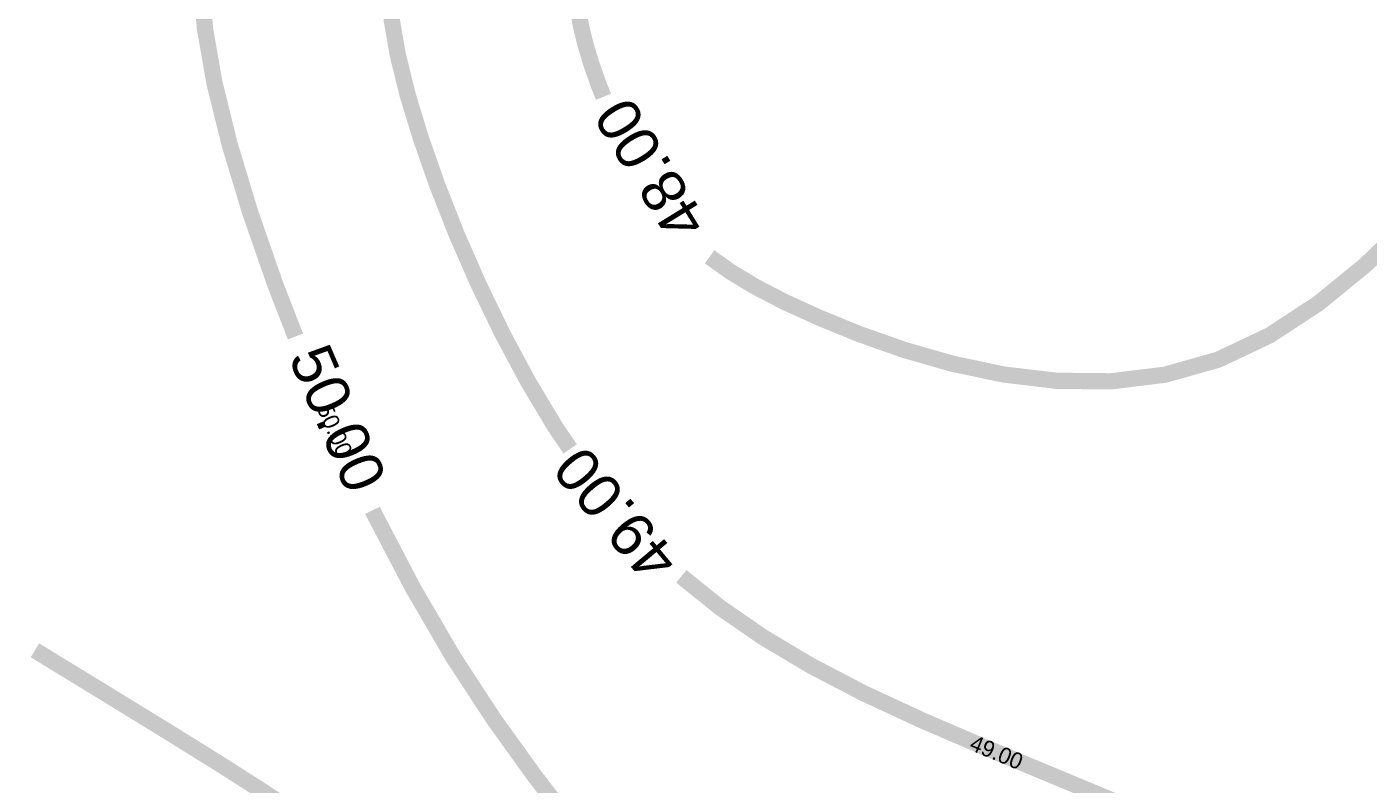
# Model space of a CAD drawing. Header units: metres. Extents: x 64 to 796628, y 142 to 671743.
# Drawn here: x 143.16 to 167.95, y 262.27 to 276.27 of the extents above; entities that cross this region are included whole.
import ezdxf
from ezdxf.enums import TextEntityAlignment as Align

# ---------------------------------------------------------------- set-up
doc = ezdxf.new("R2010")
doc.units = ezdxf.units.M
doc.header["$LTSCALE"] = 2
doc.layers.add('Cotation Courbes de niveau', color=246, linetype='Continuous')
doc.layers.add('COURBE PRINCIPALE', color=246, linetype='Continuous')

msp = doc.modelspace()

# ---------------------------------------------------------------- linework, layer by layer
at = {"layer": 'COURBE PRINCIPALE', "const_width": 0.3, "flags": 128}
for points, elevation in [([(148.125, 270.553), (147.761, 271.488), (147.291, 272.837), (146.91, 274.098), (146.628, 275.24), (146.454, 276.236), (146.383, 277.096)], 50), ([(148.125, 270.553), (147.761, 271.488), (147.291, 272.837), (146.91, 274.098), (146.628, 275.24), (146.454, 276.236), (146.383, 277.096)], 50), ([(148.125, 270.553), (147.761, 271.488), (147.291, 272.837), (146.91, 274.098), (146.628, 275.24), (146.454, 276.236), (146.383, 277.096)], 50), ([(148.125, 270.553), (147.761, 271.488), (147.291, 272.837), (146.91, 274.098), (146.628, 275.24), (146.454, 276.236), (146.383, 277.096)], 50), ([(148.125, 270.553), (147.761, 271.488), (147.291, 272.837), (146.91, 274.098), (146.628, 275.24), (146.454, 276.236), (146.383, 277.096)], 50), ([(149.861, 276.945), (149.903, 276.392), (150.014, 275.754), (150.194, 275.023), (150.44, 274.214), (150.743, 273.348), (151.098, 272.446), (151.5, 271.529), (151.94, 270.617), (152.414, 269.731), (152.915, 268.893), (153.197, 268.476)], 49), ([(149.861, 276.945), (149.903, 276.392), (150.014, 275.754), (150.194, 275.023), (150.44, 274.214), (150.743, 273.348), (151.098, 272.446), (151.5, 271.529), (151.94, 270.617), (152.414, 269.731), (152.915, 268.893), (153.197, 268.476)], 49), ([(149.861, 276.945), (149.903, 276.392), (150.014, 275.754), (150.194, 275.023), (150.44, 274.214), (150.743, 273.348), (151.098, 272.446), (151.5, 271.529), (151.94, 270.617), (152.414, 269.731), (152.915, 268.893), (153.197, 268.476)], 49), ([(149.861, 276.945), (149.903, 276.392), (150.014, 275.754), (150.194, 275.023), (150.44, 274.214), (150.743, 273.348), (151.098, 272.446), (151.5, 271.529), (151.94, 270.617), (152.414, 269.731), (152.915, 268.893), (153.197, 268.476)], 49), ([(149.861, 276.945), (149.903, 276.392), (150.014, 275.754), (150.194, 275.023), (150.44, 274.214), (150.743, 273.348), (151.098, 272.446), (151.5, 271.529), (151.94, 270.617), (152.414, 269.731), (152.915, 268.893), (153.197, 268.476)], 49), ([(153.351, 276.548), (153.4, 276.269), (153.479, 275.948), (153.586, 275.594), (153.719, 275.214), (153.812, 274.979)], 48), ([(153.351, 276.548), (153.4, 276.269), (153.479, 275.948), (153.586, 275.594), (153.719, 275.214), (153.812, 274.979)], 48), ([(153.351, 276.548), (153.4, 276.269), (153.479, 275.948), (153.586, 275.594), (153.719, 275.214), (153.812, 274.979)], 48), ([(153.351, 276.548), (153.4, 276.269), (153.479, 275.948), (153.586, 275.594), (153.719, 275.214), (153.812, 274.979)], 48), ([(153.351, 276.548), (153.4, 276.269), (153.479, 275.948), (153.586, 275.594), (153.719, 275.214), (153.812, 274.979)], 48), ([(155.771, 272.024), (156.16, 271.746), (156.619, 271.47), (157.159, 271.19), (157.794, 270.901), (158.53, 270.6), (159.354, 270.309), (160.248, 270.052), (161.196, 269.852), (162.179, 269.735), (163.179, 269.725), (164.179, 269.847), (165.161, 270.124), (166.109, 270.572), (167.017, 271.167), (167.881, 271.874), (168.695, 272.66), (169.455, 273.49), (170.157, 274.331), (170.797, 275.149), (171.369, 275.91), (171.872, 276.587)], 48), ([(155.771, 272.024), (156.16, 271.746), (156.619, 271.47), (157.159, 271.19), (157.794, 270.901), (158.53, 270.6), (159.354, 270.309), (160.248, 270.052), (161.196, 269.852), (162.179, 269.735), (163.179, 269.725), (164.179, 269.847), (165.161, 270.124), (166.109, 270.572), (167.017, 271.167), (167.881, 271.874), (168.695, 272.66), (169.455, 273.49), (170.157, 274.331), (170.797, 275.149), (171.369, 275.91), (171.872, 276.587)], 48), ([(155.771, 272.024), (156.16, 271.746), (156.619, 271.47), (157.159, 271.19), (157.794, 270.901), (158.53, 270.6), (159.354, 270.309), (160.248, 270.052), (161.196, 269.852), (162.179, 269.735), (163.179, 269.725), (164.179, 269.847), (165.161, 270.124), (166.109, 270.572), (167.017, 271.167), (167.881, 271.874), (168.695, 272.66), (169.455, 273.49), (170.157, 274.331), (170.797, 275.149), (171.369, 275.91), (171.872, 276.587)], 48), ([(155.771, 272.024), (156.16, 271.746), (156.619, 271.47), (157.159, 271.19), (157.794, 270.901), (158.53, 270.6), (159.354, 270.309), (160.248, 270.052), (161.196, 269.852), (162.179, 269.735), (163.179, 269.725), (164.179, 269.847), (165.161, 270.124), (166.109, 270.572), (167.017, 271.167), (167.881, 271.874), (168.695, 272.66), (169.455, 273.49), (170.157, 274.331), (170.797, 275.149), (171.369, 275.91), (171.872, 276.587)], 48), ([(155.771, 272.024), (156.16, 271.746), (156.619, 271.47), (157.159, 271.19), (157.794, 270.901), (158.53, 270.6), (159.354, 270.309), (160.248, 270.052), (161.196, 269.852), (162.179, 269.735), (163.179, 269.725), (164.179, 269.847), (165.161, 270.124), (166.109, 270.572), (167.017, 271.167), (167.881, 271.874), (168.695, 272.66), (169.455, 273.49), (170.157, 274.331), (170.797, 275.149), (171.369, 275.91), (171.872, 276.587)], 48), ([(153.256, 261.51), (152.548, 262.429), (151.798, 263.471), (151.038, 264.633), (150.296, 265.906), (149.586, 267.263), (149.547, 267.344)], 50), ([(153.256, 261.51), (152.548, 262.429), (151.798, 263.471), (151.038, 264.633), (150.296, 265.906), (149.586, 267.263), (149.547, 267.344)], 50), ([(153.256, 261.51), (152.548, 262.429), (151.798, 263.471), (151.038, 264.633), (150.296, 265.906), (149.586, 267.263), (149.547, 267.344)], 50), ([(153.256, 261.51), (152.548, 262.429), (151.798, 263.471), (151.038, 264.633), (150.296, 265.906), (149.586, 267.263), (149.547, 267.344)], 50), ([(153.256, 261.51), (152.548, 262.429), (151.798, 263.471), (151.038, 264.633), (150.296, 265.906), (149.586, 267.263), (149.547, 267.344)], 50), ([(155.25, 266.124), (155.969, 265.545), (156.764, 264.997), (157.648, 264.471), (158.629, 263.96), (159.714, 263.457), (160.882, 262.955), (162.105, 262.446), (163.356, 261.924), (164.608, 261.383), (164.998, 261.202)], 49), ([(155.25, 266.124), (155.969, 265.545), (156.764, 264.997), (157.648, 264.471), (158.629, 263.96), (159.714, 263.457), (160.882, 262.955), (162.105, 262.446), (163.356, 261.924), (164.608, 261.383), (164.998, 261.202)], 49), ([(155.25, 266.124), (155.969, 265.545), (156.764, 264.997), (157.648, 264.471), (158.629, 263.96), (159.714, 263.457), (160.882, 262.955), (162.105, 262.446), (163.356, 261.924), (164.608, 261.383), (164.998, 261.202)], 49), ([(155.25, 266.124), (155.969, 265.545), (156.764, 264.997), (157.648, 264.471), (158.629, 263.96), (159.714, 263.457), (160.882, 262.955), (162.105, 262.446), (163.356, 261.924), (164.608, 261.383), (164.998, 261.202)], 49), ([(155.25, 266.124), (155.969, 265.545), (156.764, 264.997), (157.648, 264.471), (158.629, 263.96), (159.714, 263.457), (160.882, 262.955), (162.105, 262.446), (163.356, 261.924), (164.608, 261.383), (164.998, 261.202)], 49), ([(143.314, 264.759), (143.657, 264.549), (144.772, 263.867), (145.8, 263.236), (146.7, 262.676), (147.441, 262.204), (148.044, 261.809)], 50), ([(143.314, 264.759), (143.657, 264.549), (144.772, 263.867), (145.8, 263.236), (146.7, 262.676), (147.441, 262.204), (148.044, 261.809)], 50), ([(143.314, 264.759), (143.657, 264.549), (144.772, 263.867), (145.8, 263.236), (146.7, 262.676), (147.441, 262.204), (148.044, 261.809)], 50), ([(143.314, 264.759), (143.657, 264.549), (144.772, 263.867), (145.8, 263.236), (146.7, 262.676), (147.441, 262.204), (148.044, 261.809)], 50), ([(143.314, 264.759), (143.657, 264.549), (144.772, 263.867), (145.8, 263.236), (146.7, 262.676), (147.441, 262.204), (148.044, 261.809)], 50)]:
    msp.add_lwpolyline(points, dxfattribs=dict(at, elevation=elevation))

# ---------------------------------------------------------------- texts
at = {"layer": 'Cotation Courbes de niveau'}
for s, rotation, oblique, p in [('50.00', 293.3189, 0, (148.851, 268.826, 50)), ('50.00', 293.3189, 0, (148.851, 268.826, 50)), ('50.00', 293.3189, 0, (148.851, 268.826, 50)), ('50.00', 293.3189, 0, (148.851, 268.826, 50)), ('50.00', 293.3189, 0, (148.851, 268.826, 50)), ('50.00', 293.3189, 0, (148.851, 268.826, 50)), ('50.00', 293.3189, 0, (148.851, 268.826, 50)), ('50.00', 293.3189, 0, (148.851, 268.826, 50)), ('50.00', 293.3189, 0, (148.851, 268.826, 50)), ('50.00', 293.3189, 0, (148.851, 268.826, 50)), ('50.00', 293.3189, 0, (148.851, 268.826, 50)), ('50.00', 293.3189, 0, (148.851, 268.826, 50)), ('50.00', 293.3189, 0, (148.851, 268.826, 50)), ('50.00', 293.3189, 0, (148.851, 268.826, 50)), ('50.00', 293.3189, 0, (148.851, 268.826, 50)), ('50.00', 293.3189, 0, (148.851, 268.826, 50)), ('50.00', 293.3189, 0, (148.851, 268.826, 50)), ('50.00', 293.3189, 0, (148.851, 268.826, 50)), ('50.00', 293.3189, 0, (148.851, 268.826, 50)), ('50.00', 293.3189, 0, (148.851, 268.826, 50)), ('50.00', 293.3189, 0, (148.851, 268.826, 50)), ('50.00', 293.3189, 0, (148.851, 268.826, 50)), ('50.00', 293.3189, 0, (148.851, 268.826, 50)), ('50.00', 293.3189, 0, (148.851, 268.826, 50)), ('50.00', 293.3189, 0, (148.851, 268.826, 50)), ('50.00', 293.3189, 0, (148.851, 268.826, 50)), ('50.00', 293.3189, 0, (148.851, 268.826, 50)), ('50.00', 293.3189, 0, (148.851, 268.826, 50)), ('50.00', 293.3189, 0, (148.851, 268.826, 50)), ('50.00', 293.3189, 0, (148.851, 268.826, 50)), ('50.00', 293.3189, 0, (148.851, 268.826, 50)), ('50.00', 293.3189, 0, (148.851, 268.826, 50)), ('50.00', 293.3189, 0, (148.851, 268.826, 50)), ('50.00', 293.3189, 0, (148.851, 268.826, 50)), ('50.00', 293.3189, 0, (148.851, 268.826, 50)), ('50.00', 293.3189, 0, (148.851, 268.826, 50)), ('50.00', 293.3189, 0, (148.851, 268.826, 50)), ('50.00', 293.3189, 0, (148.851, 268.826, 50)), ('50.00', 293.3189, 0, (148.851, 268.826, 50)), ('50.00', 293.3189, 0, (148.851, 268.826, 50)), ('50.00', 293.3189, 0, (148.851, 268.826, 50)), ('50.00', 293.3189, 0, (148.851, 268.826, 50)), ('50.00', 293.3189, 0, (148.851, 268.826, 50)), ('50.00', 293.3189, 0, (148.851, 268.826, 50)), ('50.00', 293.3189, 0, (148.851, 268.826, 50)), ('50.00', 293.3189, 0, (148.851, 268.826, 50)), ('50.00', 293.3189, 0, (148.851, 268.826, 50)), ('50.00', 293.3189, 0, (148.851, 268.826, 50)), ('50.00', 293.3189, 0, (148.851, 268.826, 50)), ('50.00', 293.3189, 0, (148.851, 268.826, 50)), ('50.00', 293.3189, 0, (148.851, 268.826, 50)), ('50.00', 293.3189, 0, (148.851, 268.826, 50)), ('50.00', 293.3189, 0, (148.851, 268.826, 50)), ('50.00', 293.3189, 0, (148.851, 268.826, 50)), ('50.00', 293.3189, 0, (148.851, 268.826, 50)), ('50.00', 293.3189, 0, (148.851, 268.826, 50)), ('50.00', 293.3189, 0, (148.851, 268.826, 50)), ('50.00', 293.3189, 0, (148.851, 268.826, 50)), ('50.00', 293.3189, 0, (148.851, 268.826, 50)), ('50.00', 293.3189, 0, (148.851, 268.826, 50)), ('50.00', 293.3189, 0, (148.851, 268.826, 50)), ('50.00', 293.3189, 0, (148.851, 268.826, 50)), ('50.00', 293.3189, 0, (148.851, 268.826, 50)), ('50.00', 293.3189, 0, (148.851, 268.826, 50)), ('50.00', 293.3189, 0, (148.851, 268.826, 50)), ('50.00', 293.3189, 0, (148.851, 268.826, 50)), ('50.00', 293.3189, 0, (148.851, 268.826, 50)), ('50.00', 293.3189, 0, (148.851, 268.826, 50)), ('50.00', 293.3189, 0, (148.851, 268.826, 50)), ('50.00', 293.3189, 0, (148.851, 268.826, 50)), ('49.00', 337.4186, 360, (161.071, 262.876, 49)), ('49.00', 337.4186, 360, (161.071, 262.876, 49)), ('49.00', 337.4186, 360, (161.071, 262.876, 49)), ('49.00', 337.4186, 360, (161.071, 262.876, 49)), ('49.00', 337.4186, 360, (161.071, 262.876, 49)), ('49.00', 337.4186, 360, (161.071, 262.876, 49)), ('49.00', 337.4186, 360, (161.071, 262.876, 49)), ('49.00', 337.4186, 360, (161.071, 262.876, 49)), ('49.00', 337.4186, 360, (161.071, 262.876, 49)), ('49.00', 337.4186, 360, (161.071, 262.876, 49)), ('49.00', 337.4186, 360, (161.071, 262.876, 49)), ('49.00', 337.4186, 360, (161.071, 262.876, 49)), ('49.00', 337.4186, 360, (161.071, 262.876, 49)), ('49.00', 337.4186, 360, (161.071, 262.876, 49)), ('49.00', 337.4186, 360, (161.071, 262.876, 49)), ('49.00', 337.4186, 360, (161.071, 262.876, 49)), ('49.00', 337.4186, 360, (161.071, 262.876, 49)), ('49.00', 337.4186, 360, (161.071, 262.876, 49)), ('49.00', 337.4186, 360, (161.071, 262.876, 49)), ('49.00', 337.4186, 360, (161.071, 262.876, 49)), ('49.00', 337.4186, 360, (161.071, 262.876, 49)), ('49.00', 337.4186, 360, (161.071, 262.876, 49)), ('49.00', 337.4186, 360, (161.071, 262.876, 49)), ('49.00', 337.4186, 360, (161.071, 262.876, 49)), ('49.00', 337.4186, 360, (161.071, 262.876, 49)), ('49.00', 337.4186, 360, (161.071, 262.876, 49)), ('49.00', 337.4186, 360, (161.071, 262.876, 49)), ('49.00', 337.4186, 360, (161.071, 262.876, 49)), ('49.00', 337.4186, 360, (161.071, 262.876, 49)), ('49.00', 337.4186, 360, (161.071, 262.876, 49)), ('49.00', 337.4186, 360, (161.071, 262.876, 49)), ('49.00', 337.4186, 360, (161.071, 262.876, 49)), ('49.00', 337.4186, 360, (161.071, 262.876, 49)), ('49.00', 337.4186, 360, (161.071, 262.876, 49)), ('49.00', 337.4186, 360, (161.071, 262.876, 49)), ('49.00', 337.4186, 360, (161.071, 262.876, 49)), ('49.00', 337.4186, 360, (161.071, 262.876, 49)), ('49.00', 337.4186, 360, (161.071, 262.876, 49)), ('49.00', 337.4186, 360, (161.071, 262.876, 49)), ('49.00', 337.4186, 360, (161.071, 262.876, 49)), ('49.00', 337.4186, 360, (161.071, 262.876, 49)), ('49.00', 337.4186, 360, (161.071, 262.876, 49)), ('49.00', 337.4186, 360, (161.071, 262.876, 49)), ('49.00', 337.4186, 360, (161.071, 262.876, 49)), ('49.00', 337.4186, 360, (161.071, 262.876, 49)), ('49.00', 337.4186, 360, (161.071, 262.876, 49)), ('49.00', 337.4186, 360, (161.071, 262.876, 49)), ('49.00', 337.4186, 360, (161.071, 262.876, 49)), ('49.00', 337.4186, 360, (161.071, 262.876, 49)), ('49.00', 337.4186, 360, (161.071, 262.876, 49)), ('49.00', 337.4186, 360, (161.071, 262.876, 49)), ('49.00', 337.4186, 360, (161.071, 262.876, 49)), ('49.00', 337.4186, 360, (161.071, 262.876, 49)), ('49.00', 337.4186, 360, (161.071, 262.876, 49)), ('49.00', 337.4186, 360, (161.071, 262.876, 49)), ('49.00', 337.4186, 360, (161.071, 262.876, 49)), ('49.00', 337.4186, 360, (161.071, 262.876, 49)), ('49.00', 337.4186, 360, (161.071, 262.876, 49)), ('49.00', 337.4186, 360, (161.071, 262.876, 49)), ('49.00', 337.4186, 360, (161.071, 262.876, 49)), ('49.00', 337.4186, 360, (161.071, 262.876, 49)), ('49.00', 337.4186, 360, (161.071, 262.876, 49)), ('49.00', 337.4186, 360, (161.071, 262.876, 49)), ('49.00', 337.4186, 360, (161.071, 262.876, 49)), ('49.00', 337.4186, 360, (161.071, 262.876, 49)), ('49.00', 337.4186, 360, (161.071, 262.876, 49)), ('49.00', 337.4186, 360, (161.071, 262.876, 49)), ('49.00', 337.4186, 360, (161.071, 262.876, 49)), ('49.00', 337.4186, 360, (161.071, 262.876, 49)), ('49.00', 337.4186, 360, (161.071, 262.876, 49)), ('49.00', 337.4186, 360, (161.071, 262.876, 49)), ('49.00', 337.4186, 360, (161.071, 262.876, 49)), ('49.00', 337.4186, 360, (161.071, 262.876, 49)), ('49.00', 337.4186, 360, (161.071, 262.876, 49)), ('49.00', 337.4186, 360, (161.071, 262.876, 49)), ('49.00', 337.4186, 360, (161.071, 262.876, 49)), ('49.00', 337.4186, 360, (161.071, 262.876, 49)), ('49.00', 337.4186, 360, (161.071, 262.876, 49)), ('49.00', 337.4186, 360, (161.071, 262.876, 49)), ('49.00', 337.4186, 360, (161.071, 262.876, 49))]:
    msp.add_text(s, height=0.3, rotation=rotation, dxfattribs=dict(at, oblique=oblique)).set_placement(p, align=Align.MIDDLE_CENTER)
at = {"layer": 'Cotation Courbes de niveau', "char_height": 0.3, "attachment_point": 1}
for s, insert, width, rotation in [('{\\fArial|b0|i0|c0|p34;\\H2.667x;48.00}', (155.07, 272.234, 47), 16.92222, 121.625), ('{\\fArial|b0|i0|c0|p34;\\H2.667x;48.00}', (155.07, 272.234, 47), 16.92222, 121.625), ('{\\fArial|b0|i0|c0|p34;\\H2.667x;48.00}', (155.07, 272.234, 47), 16.92222, 121.625), ('{\\fArial|b0|i0|c0|p34;\\H2.667x;48.00}', (155.07, 272.234, 47), 16.92222, 121.625), ('{\\fArial|b0|i0|c0|p34;\\H2.667x;48.00}', (155.07, 272.234, 47), 16.92222, 121.625), ('{\\fArial|b0|i0|c0|p34;\\H2.667x;50.00}', (148.723, 270.486, 47), 17.25649, 293.2826), ('{\\fArial|b0|i0|c0|p34;\\H2.667x;50.00}', (148.723, 270.486, 47), 17.25649, 293.2826), ('{\\fArial|b0|i0|c0|p34;\\H2.667x;50.00}', (148.723, 270.486, 47), 17.25649, 293.2826), ('{\\fArial|b0|i0|c0|p34;\\H2.667x;50.00}', (148.723, 270.486, 47), 17.25649, 293.2826), ('{\\fArial|b0|i0|c0|p34;\\H2.667x;50.00}', (148.723, 270.486, 47), 17.25649, 293.2826), ('{\\fArial|b0|i0|c0|p34;\\H2.667x;49.00}', (154.627, 265.93, 47), 16.92222, 129.8952), ('{\\fArial|b0|i0|c0|p34;\\H2.667x;49.00}', (154.627, 265.93, 47), 16.92222, 129.8952), ('{\\fArial|b0|i0|c0|p34;\\H2.667x;49.00}', (154.627, 265.93, 47), 16.92222, 129.8952), ('{\\fArial|b0|i0|c0|p34;\\H2.667x;49.00}', (154.627, 265.93, 47), 16.92222, 129.8952), ('{\\fArial|b0|i0|c0|p34;\\H2.667x;49.00}', (154.627, 265.93, 47), 16.92222, 129.8952)]:
    msp.add_mtext(s, dxfattribs=dict(at, insert=insert, width=width, rotation=rotation))

doc.saveas('drawing.dxf')
